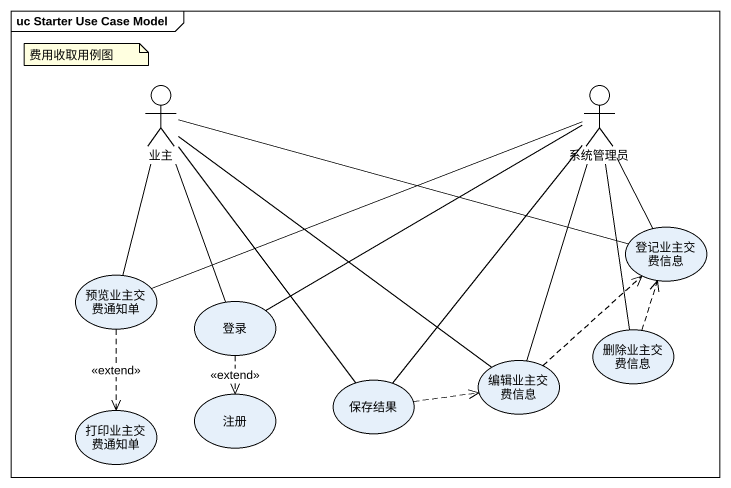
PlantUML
@startuml
mainframe uc Starter Use Case Model
actor 业主
actor 系统管理员
usecase 登记业主交费信息
usecase 预览业主交费通知单
usecase 登录
usecase 编辑业主交费信息
usecase 删除业主交费信息
usecase 打印业主交费通知单
usecase 注册
usecase 保存结果
业主 -right- 登记业主交费信息
业主 -- 预览业主交费通知单
业主 -- 登录
业主 -- 编辑业主交费信息
业主 -- 保存结果
系统管理员 -- 登记业主交费信息
系统管理员 -left- 预览业主交费通知单
系统管理员 -left- 登录
系统管理员 -- 编辑业主交费信息
系统管理员 -- 删除业主交费信息
系统管理员 -- 保存结果
预览业主交费通知单 ..> 打印业主交费通知单 : <<extend>>
登录 ..> 注册 : <<extend>>
编辑业主交费信息 .up.> 登记业主交费信息
删除业主交费信息 .up.> 登记业主交费信息
保存结果 .right.> 编辑业主交费信息
note as N1
  费用收取用例图
end note
@enduml
